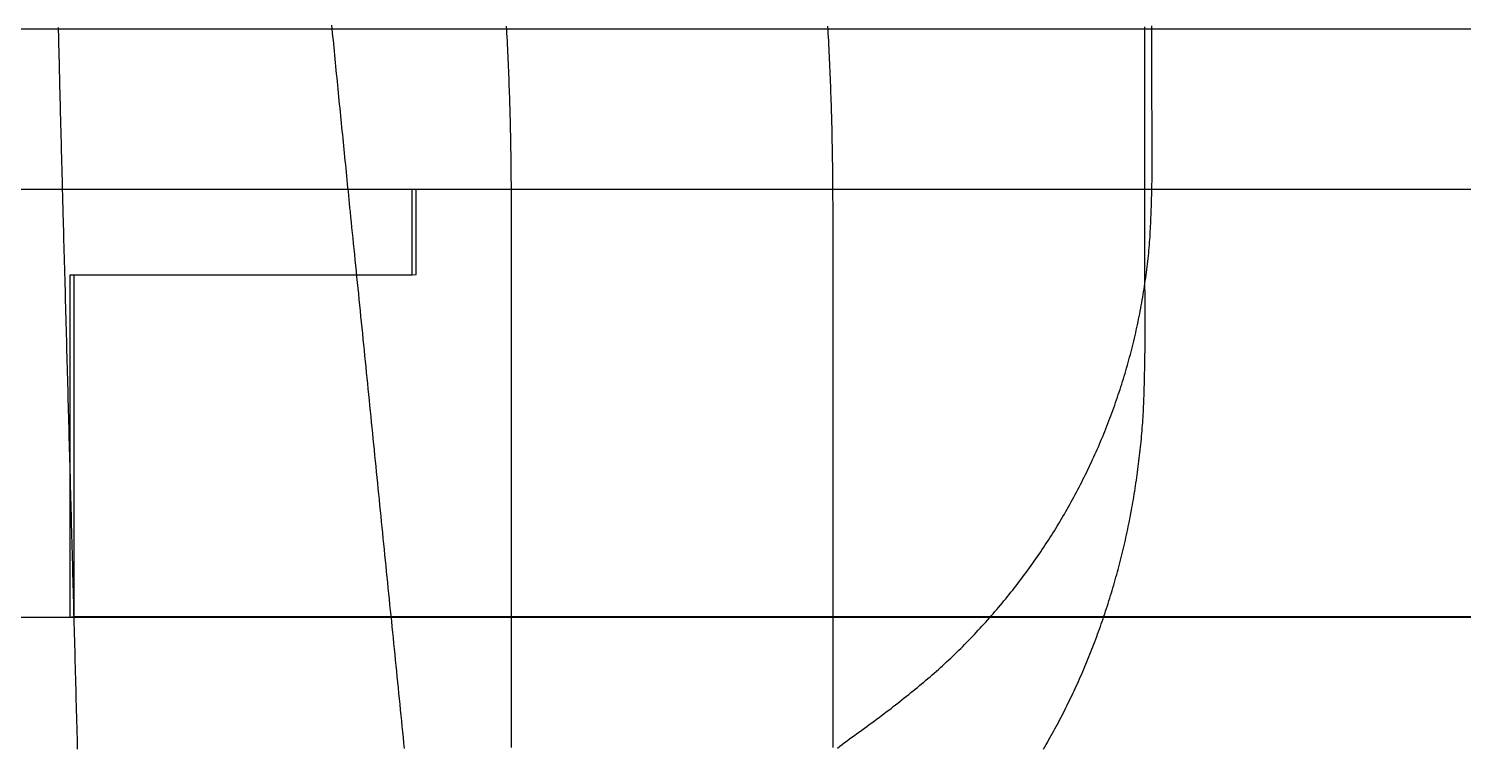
# Model space of a CAD drawing. Header units: millimetres. Extents: x -226 to 218, y -316 to 313.
# Drawn here: x -190.7 to -124.4, y -37.6 to -4.4 of the extents above; entities that cross this region are included whole.
import ezdxf

# ---------------------------------------------------------------- set-up
doc = ezdxf.new("R2010")
doc.units = ezdxf.units.MM
doc.layers.add('SKETCH', color=5, linetype='Continuous')
doc.layers.add('VISIBLE', color=7, linetype='Continuous')

msp = doc.modelspace()

# ---------------------------------------------------------------- linework, layer by layer
at = {"layer": 'SKETCH', "flags": 128}
for points in [[(-189.377, -4.392), (-189.372, -4.563), (-189.368, -4.735), (-189.364, -4.907), (-189.36, -5.079), (-189.356, -5.252), (-189.352, -5.426), (-189.347, -5.599), (-189.343, -5.773), (-189.339, -5.948), (-189.335, -6.122), (-189.33, -6.297), (-189.326, -6.472), (-189.322, -6.648), (-189.317, -6.824), (-189.313, -6.999), (-189.309, -7.175), (-189.304, -7.352), (-189.3, -7.528), (-189.295, -7.705), (-189.291, -7.881), (-189.286, -8.058), (-189.282, -8.235), (-189.278, -8.412), (-189.273, -8.589), (-189.269, -8.765), (-189.264, -8.942), (-189.26, -9.118), (-189.255, -9.292), (-189.251, -9.467), (-189.246, -9.641), (-189.242, -9.814), (-189.237, -9.988), (-189.232, -10.162), (-189.228, -10.335), (-189.223, -10.509), (-189.219, -10.684), (-189.214, -10.859), (-189.21, -11.034), (-189.205, -11.211), (-189.2, -11.389), (-189.195, -11.567), (-189.191, -11.747), (-189.186, -11.929), (-189.181, -12.112), (-189.176, -12.297), (-189.171, -12.483), (-189.166, -12.672), (-189.161, -12.862), (-189.156, -13.055), (-189.15, -13.287), (-189.143, -13.523), (-189.137, -13.761), (-189.131, -14.002), (-189.124, -14.246), (-189.117, -14.493), (-189.111, -14.742), (-189.104, -14.993), (-189.097, -15.245), (-189.09, -15.5), (-189.083, -15.755), (-189.076, -16.012), (-189.069, -16.269), (-189.062, -16.528), (-189.055, -16.786), (-189.048, -17.045), (-189.041, -17.304), (-189.034, -17.563), (-189.027, -17.821), (-189.02, -18.079), (-189.014, -18.336), (-189.007, -18.591), (-189, -18.845), (-188.993, -19.098), (-188.986, -19.35), (-188.98, -19.602), (-188.973, -19.853), (-188.966, -20.105), (-188.959, -20.357), (-188.953, -20.609), (-188.946, -20.861), (-188.939, -21.112), (-188.932, -21.364), (-188.926, -21.616), (-188.919, -21.868), (-188.912, -22.119), (-188.905, -22.371), (-188.899, -22.623), (-188.892, -22.875), (-188.885, -23.127), (-188.878, -23.378), (-188.872, -23.63), (-188.865, -23.882), (-188.858, -24.134), (-188.851, -24.386), (-188.845, -24.637), (-188.838, -24.889), (-188.831, -25.141), (-188.824, -25.393), (-188.818, -25.644), (-188.811, -25.896), (-188.804, -26.148), (-188.797, -26.4), (-188.791, -26.652), (-188.784, -26.903), (-188.777, -27.155), (-188.77, -27.407), (-188.763, -27.659), (-188.757, -27.91), (-188.75, -28.162), (-188.743, -28.414), (-188.736, -28.666), (-188.729, -28.918), (-188.723, -29.169), (-188.716, -29.421), (-188.709, -29.673), (-188.702, -29.925), (-188.695, -30.176), (-188.689, -30.428), (-188.682, -30.68), (-188.675, -30.932), (-188.668, -31.184), (-188.662, -31.435), (-188.655, -31.687), (-188.648, -31.939), (-188.641, -32.191), (-188.635, -32.443), (-188.628, -32.694), (-188.621, -32.946), (-188.614, -33.198), (-188.608, -33.45), (-188.601, -33.702), (-188.594, -33.954), (-188.587, -34.205), (-188.581, -34.457), (-188.574, -34.709), (-188.567, -34.961), (-188.561, -35.213), (-188.554, -35.465), (-188.547, -35.716), (-188.54, -35.968), (-188.534, -36.22), (-188.527, -36.472), (-188.52, -36.724), (-188.513, -36.975), (-188.507, -37.227), (-188.5, -37.479), (-188.493, -37.731)], [(-176.744, -4.291), (-176.727, -4.461), (-176.71, -4.632), (-176.693, -4.804), (-176.676, -4.975), (-176.659, -5.148), (-176.643, -5.32), (-176.625, -5.493), (-176.608, -5.666), (-176.591, -5.84), (-176.574, -6.014), (-176.557, -6.188), (-176.54, -6.362), (-176.523, -6.537), (-176.505, -6.712), (-176.488, -6.887), (-176.471, -7.062), (-176.453, -7.238), (-176.436, -7.413), (-176.419, -7.589), (-176.401, -7.765), (-176.384, -7.941), (-176.366, -8.117), (-176.349, -8.293), (-176.331, -8.469), (-176.314, -8.645), (-176.296, -8.82), (-176.279, -8.995), (-176.262, -9.169), (-176.244, -9.342), (-176.227, -9.515), (-176.21, -9.688), (-176.193, -9.86), (-176.175, -10.033), (-176.158, -10.206), (-176.141, -10.378), (-176.124, -10.552), (-176.106, -10.726), (-176.089, -10.9), (-176.071, -11.076), (-176.053, -11.253), (-176.035, -11.431), (-176.017, -11.61), (-175.999, -11.79), (-175.981, -11.973), (-175.962, -12.157), (-175.944, -12.343), (-175.925, -12.531), (-175.906, -12.722), (-175.886, -12.915), (-175.863, -13.149), (-175.839, -13.387), (-175.815, -13.628), (-175.79, -13.873), (-175.765, -14.12), (-175.74, -14.37), (-175.715, -14.622), (-175.689, -14.877), (-175.663, -15.133), (-175.637, -15.392), (-175.611, -15.651), (-175.585, -15.912), (-175.558, -16.174), (-175.532, -16.437), (-175.505, -16.7), (-175.479, -16.963), (-175.452, -17.226), (-175.425, -17.489), (-175.399, -17.752), (-175.373, -18.014), (-175.346, -18.274), (-175.32, -18.534), (-175.294, -18.792), (-175.268, -19.049), (-175.242, -19.304), (-175.217, -19.56), (-175.191, -19.816), (-175.165, -20.071), (-175.139, -20.327), (-175.114, -20.582), (-175.088, -20.838), (-175.062, -21.094), (-175.036, -21.349), (-175.011, -21.605), (-174.985, -21.86), (-174.959, -22.116), (-174.933, -22.372), (-174.908, -22.627), (-174.882, -22.883), (-174.856, -23.138), (-174.83, -23.394), (-174.805, -23.65), (-174.779, -23.905), (-174.753, -24.161), (-174.727, -24.416), (-174.702, -24.672), (-174.676, -24.927), (-174.65, -25.183), (-174.624, -25.439), (-174.599, -25.694), (-174.573, -25.95), (-174.547, -26.205), (-174.521, -26.461), (-174.496, -26.717), (-174.47, -26.972), (-174.444, -27.228), (-174.418, -27.483), (-174.393, -27.739), (-174.367, -27.995), (-174.341, -28.25), (-174.315, -28.506), (-174.29, -28.761), (-174.264, -29.017), (-174.238, -29.272), (-174.212, -29.528), (-174.186, -29.784), (-174.161, -30.039), (-174.135, -30.295), (-174.109, -30.55), (-174.083, -30.806), (-174.058, -31.062), (-174.032, -31.317), (-174.006, -31.573), (-173.98, -31.828), (-173.955, -32.084), (-173.929, -32.34), (-173.903, -32.595), (-173.877, -32.851), (-173.852, -33.107), (-173.826, -33.362), (-173.8, -33.618), (-173.774, -33.874), (-173.749, -34.129), (-173.723, -34.385), (-173.697, -34.64), (-173.671, -34.896), (-173.646, -35.152), (-173.62, -35.407), (-173.594, -35.663), (-173.568, -35.919), (-173.543, -36.174), (-173.517, -36.43), (-173.491, -36.686), (-173.465, -36.941), (-173.44, -37.197), (-173.414, -37.452), (-173.388, -37.708)], [(-168.425, -37.658), (-168.425, -37.405), (-168.425, -37.153), (-168.425, -36.9), (-168.425, -36.647), (-168.425, -36.394), (-168.425, -36.141), (-168.425, -35.888), (-168.425, -35.636), (-168.425, -35.383), (-168.425, -35.13), (-168.425, -34.877), (-168.425, -34.624), (-168.425, -34.371), (-168.425, -34.118), (-168.425, -33.866), (-168.425, -33.613), (-168.425, -33.36), (-168.425, -33.107), (-168.425, -32.854), (-168.425, -32.601), (-168.425, -32.349), (-168.425, -32.096), (-168.425, -31.843), (-168.425, -31.59), (-168.425, -31.337), (-168.425, -31.084), (-168.425, -30.832), (-168.425, -30.579), (-168.425, -30.326), (-168.425, -30.073), (-168.425, -29.82), (-168.425, -29.567), (-168.425, -29.314), (-168.425, -29.062), (-168.425, -28.809), (-168.425, -28.556), (-168.425, -28.303), (-168.425, -28.05), (-168.425, -27.797), (-168.425, -27.545), (-168.425, -27.292), (-168.425, -27.039), (-168.425, -26.786), (-168.425, -26.533), (-168.425, -26.28), (-168.425, -26.027), (-168.425, -25.775), (-168.425, -25.522), (-168.425, -25.269), (-168.425, -25.016), (-168.425, -24.763), (-168.425, -24.51), (-168.425, -24.258), (-168.425, -24.005), (-168.425, -23.752), (-168.425, -23.499), (-168.425, -23.246), (-168.425, -22.993), (-168.425, -22.741), (-168.425, -22.488), (-168.425, -22.235), (-168.425, -21.982), (-168.425, -21.729), (-168.425, -21.476), (-168.425, -21.223), (-168.425, -20.971), (-168.425, -20.718), (-168.425, -20.465), (-168.425, -20.212), (-168.425, -19.959), (-168.425, -19.706), (-168.425, -19.454), (-168.425, -19.201), (-168.425, -18.948), (-168.425, -18.694), (-168.425, -18.439), (-168.425, -18.182), (-168.424, -17.924), (-168.424, -17.665), (-168.424, -17.405), (-168.423, -17.145), (-168.423, -16.884), (-168.422, -16.624), (-168.422, -16.364), (-168.421, -16.104), (-168.421, -15.845), (-168.42, -15.587), (-168.42, -15.33), (-168.42, -15.075), (-168.42, -14.821), (-168.42, -14.569), (-168.42, -14.319), (-168.421, -14.072), (-168.421, -13.827), (-168.422, -13.586), (-168.423, -13.347), (-168.424, -13.111), (-168.425, -12.88), (-168.426, -12.689), (-168.428, -12.5), (-168.429, -12.314), (-168.43, -12.129), (-168.432, -11.947), (-168.433, -11.766), (-168.434, -11.587), (-168.436, -11.41), (-168.437, -11.234), (-168.439, -11.059), (-168.441, -10.885), (-168.443, -10.712), (-168.445, -10.539), (-168.447, -10.368), (-168.449, -10.196), (-168.452, -10.025), (-168.455, -9.854), (-168.458, -9.684), (-168.461, -9.513), (-168.464, -9.341), (-168.468, -9.17), (-168.472, -8.997), (-168.476, -8.824), (-168.48, -8.65), (-168.485, -8.476), (-168.49, -8.301), (-168.495, -8.127), (-168.5, -7.953), (-168.506, -7.778), (-168.511, -7.604), (-168.517, -7.43), (-168.523, -7.256), (-168.529, -7.082), (-168.536, -6.909), (-168.542, -6.735), (-168.549, -6.562), (-168.556, -6.389), (-168.563, -6.216), (-168.571, -6.044), (-168.578, -5.872), (-168.586, -5.7), (-168.594, -5.528), (-168.602, -5.357), (-168.61, -5.186), (-168.619, -5.015), (-168.627, -4.845), (-168.636, -4.675), (-168.645, -4.506), (-168.654, -4.337)], [(-153.564, -37.658), (-153.564, -37.405), (-153.564, -37.153), (-153.564, -36.9), (-153.564, -36.647), (-153.564, -36.394), (-153.564, -36.141), (-153.564, -35.888), (-153.564, -35.636), (-153.564, -35.383), (-153.564, -35.13), (-153.564, -34.877), (-153.564, -34.624), (-153.564, -34.371), (-153.564, -34.118), (-153.564, -33.866), (-153.564, -33.613), (-153.564, -33.36), (-153.564, -33.107), (-153.564, -32.854), (-153.564, -32.601), (-153.564, -32.349), (-153.564, -32.096), (-153.564, -31.843), (-153.564, -31.59), (-153.564, -31.337), (-153.564, -31.084), (-153.564, -30.832), (-153.564, -30.579), (-153.564, -30.326), (-153.564, -30.073), (-153.564, -29.82), (-153.564, -29.567), (-153.564, -29.314), (-153.564, -29.062), (-153.564, -28.809), (-153.564, -28.556), (-153.564, -28.303), (-153.564, -28.05), (-153.564, -27.797), (-153.564, -27.545), (-153.564, -27.292), (-153.564, -27.039), (-153.564, -26.786), (-153.564, -26.533), (-153.564, -26.28), (-153.564, -26.027), (-153.564, -25.775), (-153.564, -25.522), (-153.564, -25.269), (-153.564, -25.016), (-153.564, -24.763), (-153.564, -24.51), (-153.564, -24.258), (-153.564, -24.005), (-153.564, -23.752), (-153.564, -23.499), (-153.564, -23.246), (-153.564, -22.993), (-153.564, -22.741), (-153.564, -22.488), (-153.564, -22.235), (-153.564, -21.982), (-153.564, -21.729), (-153.564, -21.476), (-153.564, -21.223), (-153.564, -20.971), (-153.564, -20.718), (-153.564, -20.465), (-153.564, -20.212), (-153.564, -19.959), (-153.564, -19.706), (-153.564, -19.454), (-153.564, -19.201), (-153.564, -18.948), (-153.564, -18.694), (-153.564, -18.439), (-153.564, -18.182), (-153.563, -17.924), (-153.563, -17.665), (-153.562, -17.405), (-153.562, -17.145), (-153.561, -16.884), (-153.561, -16.624), (-153.56, -16.364), (-153.56, -16.104), (-153.559, -15.845), (-153.559, -15.587), (-153.559, -15.33), (-153.559, -15.075), (-153.559, -14.821), (-153.559, -14.569), (-153.559, -14.319), (-153.559, -14.072), (-153.56, -13.827), (-153.561, -13.586), (-153.561, -13.347), (-153.563, -13.111), (-153.564, -12.88), (-153.566, -12.689), (-153.567, -12.5), (-153.568, -12.314), (-153.57, -12.129), (-153.571, -11.947), (-153.572, -11.766), (-153.574, -11.587), (-153.576, -11.41), (-153.577, -11.234), (-153.579, -11.059), (-153.581, -10.885), (-153.583, -10.712), (-153.585, -10.539), (-153.588, -10.368), (-153.59, -10.196), (-153.593, -10.025), (-153.596, -9.854), (-153.599, -9.684), (-153.602, -9.513), (-153.606, -9.341), (-153.61, -9.17), (-153.614, -8.997), (-153.618, -8.824), (-153.623, -8.65), (-153.628, -8.476), (-153.633, -8.301), (-153.638, -8.127), (-153.644, -7.953), (-153.65, -7.778), (-153.656, -7.604), (-153.662, -7.43), (-153.668, -7.256), (-153.675, -7.082), (-153.681, -6.909), (-153.688, -6.735), (-153.695, -6.562), (-153.703, -6.389), (-153.71, -6.216), (-153.718, -6.044), (-153.726, -5.872), (-153.734, -5.7), (-153.742, -5.528), (-153.751, -5.357), (-153.759, -5.186), (-153.768, -5.015), (-153.777, -4.845), (-153.787, -4.675), (-153.796, -4.506), (-153.806, -4.337)], [(-153.362, -37.683), (-153.252, -37.599), (-153.141, -37.516), (-153.029, -37.432), (-152.917, -37.349), (-152.804, -37.266), (-152.69, -37.183), (-152.576, -37.1), (-152.462, -37.017), (-152.348, -36.934), (-152.233, -36.851), (-152.119, -36.768), (-152.005, -36.685), (-151.891, -36.602), (-151.777, -36.519), (-151.663, -36.436), (-151.55, -36.353), (-151.438, -36.269), (-151.326, -36.186), (-151.215, -36.102), (-151.105, -36.018), (-150.995, -35.934), (-150.887, -35.85), (-150.784, -35.769), (-150.681, -35.688), (-150.578, -35.607), (-150.476, -35.527), (-150.374, -35.446), (-150.273, -35.366), (-150.171, -35.286), (-150.07, -35.205), (-149.97, -35.125), (-149.869, -35.044), (-149.77, -34.963), (-149.67, -34.882), (-149.571, -34.801), (-149.472, -34.719), (-149.373, -34.638), (-149.275, -34.555), (-149.178, -34.473), (-149.08, -34.39), (-148.983, -34.306), (-148.887, -34.222), (-148.791, -34.137), (-148.695, -34.052), (-148.599, -33.966), (-148.504, -33.879), (-148.41, -33.792), (-148.316, -33.704), (-148.222, -33.616), (-148.128, -33.528), (-148.035, -33.439), (-147.942, -33.349), (-147.85, -33.26), (-147.757, -33.169), (-147.666, -33.079), (-147.574, -32.988), (-147.483, -32.896), (-147.393, -32.804), (-147.303, -32.712), (-147.213, -32.619), (-147.123, -32.526), (-147.034, -32.433), (-146.946, -32.339), (-146.858, -32.245), (-146.77, -32.151), (-146.683, -32.056), (-146.596, -31.961), (-146.51, -31.865), (-146.424, -31.769), (-146.338, -31.673), (-146.253, -31.576), (-146.168, -31.479), (-146.084, -31.382), (-146, -31.284), (-145.917, -31.186), (-145.834, -31.088), (-145.751, -30.989), (-145.669, -30.889), (-145.587, -30.79), (-145.505, -30.689), (-145.424, -30.589), (-145.344, -30.488), (-145.264, -30.387), (-145.184, -30.286), (-145.105, -30.184), (-145.026, -30.082), (-144.948, -29.979), (-144.87, -29.877), (-144.792, -29.774), (-144.715, -29.67), (-144.639, -29.566), (-144.563, -29.462), (-144.487, -29.358), (-144.412, -29.254), (-144.337, -29.149), (-144.263, -29.044), (-144.189, -28.938), (-144.116, -28.832), (-144.043, -28.726), (-143.97, -28.619), (-143.898, -28.512), (-143.827, -28.405), (-143.756, -28.297), (-143.685, -28.189), (-143.615, -28.081), (-143.545, -27.972), (-143.475, -27.864), (-143.407, -27.754), (-143.338, -27.645), (-143.27, -27.535), (-143.203, -27.425), (-143.136, -27.315), (-143.07, -27.205), (-143.004, -27.094), (-142.938, -26.983), (-142.873, -26.871), (-142.809, -26.76), (-142.745, -26.648), (-142.681, -26.536), (-142.618, -26.424), (-142.556, -26.311), (-142.494, -26.198), (-142.432, -26.085), (-142.371, -25.971), (-142.31, -25.857), (-142.25, -25.743), (-142.191, -25.629), (-142.131, -25.514), (-142.073, -25.399), (-142.015, -25.284), (-141.957, -25.168), (-141.9, -25.053), (-141.843, -24.937), (-141.787, -24.82), (-141.731, -24.704), (-141.676, -24.587), (-141.621, -24.47), (-141.567, -24.353), (-141.513, -24.236), (-141.46, -24.119), (-141.408, -24.001), (-141.356, -23.883), (-141.304, -23.765), (-141.253, -23.647), (-141.203, -23.528), (-141.153, -23.41), (-141.103, -23.29), (-141.054, -23.171), (-141.006, -23.052), (-140.958, -22.932), (-140.91, -22.812), (-140.863, -22.691), (-140.817, -22.571), (-140.771, -22.45), (-140.726, -22.33), (-140.681, -22.208), (-140.636, -22.087), (-140.592, -21.966), (-140.549, -21.844), (-140.506, -21.723), (-140.464, -21.601), (-140.422, -21.479), (-140.381, -21.356), (-140.34, -21.234), (-140.3, -21.112), (-140.261, -20.989), (-140.222, -20.866), (-140.183, -20.743), (-140.145, -20.62), (-140.107, -20.497), (-140.07, -20.373), (-140.034, -20.25), (-139.998, -20.126), (-139.963, -20.001), (-139.928, -19.877), (-139.893, -19.753), (-139.859, -19.628), (-139.826, -19.503), (-139.793, -19.378), (-139.761, -19.253), (-139.729, -19.128), (-139.698, -19.003), (-139.667, -18.878), (-139.637, -18.752), (-139.608, -18.627), (-139.579, -18.501), (-139.55, -18.375), (-139.523, -18.249), (-139.495, -18.123), (-139.469, -17.997), (-139.442, -17.871), (-139.417, -17.745), (-139.392, -17.618), (-139.367, -17.492), (-139.343, -17.365), (-139.32, -17.238), (-139.297, -17.111), (-139.274, -16.984), (-139.253, -16.857), (-139.231, -16.73), (-139.211, -16.602), (-139.19, -16.475), (-139.171, -16.347), (-139.152, -16.219), (-139.133, -16.092), (-139.115, -15.964), (-139.098, -15.836), (-139.081, -15.708), (-139.065, -15.58), (-139.049, -15.452), (-139.034, -15.324), (-139.019, -15.196), (-139.005, -15.068), (-138.991, -14.94), (-138.978, -14.812), (-138.966, -14.686), (-138.955, -14.56), (-138.945, -14.435), (-138.935, -14.311), (-138.926, -14.187), (-138.917, -14.063), (-138.909, -13.94), (-138.902, -13.816), (-138.895, -13.692), (-138.888, -13.568), (-138.882, -13.443), (-138.877, -13.318), (-138.872, -13.191), (-138.867, -13.064), (-138.862, -12.936), (-138.858, -12.806), (-138.854, -12.675), (-138.85, -12.542), (-138.846, -12.407), (-138.842, -12.271), (-138.838, -12.132), (-138.835, -11.992), (-138.831, -11.848), (-138.826, -11.662), (-138.823, -11.472), (-138.82, -11.279), (-138.818, -11.082), (-138.816, -10.881), (-138.815, -10.678), (-138.814, -10.472), (-138.814, -10.264), (-138.814, -10.054), (-138.815, -9.842), (-138.815, -9.628), (-138.816, -9.413), (-138.818, -9.197), (-138.819, -8.98), (-138.821, -8.762), (-138.822, -8.545), (-138.824, -8.327), (-138.825, -8.109), (-138.827, -7.892), (-138.828, -7.676), (-138.829, -7.461), (-138.83, -7.248), (-138.831, -7.035), (-138.831, -6.825), (-138.831, -6.616), (-138.831, -6.406), (-138.831, -6.197), (-138.831, -5.988), (-138.831, -5.778), (-138.831, -5.569), (-138.831, -5.36), (-138.831, -5.151), (-138.831, -4.941), (-138.831, -4.732), (-138.831, -4.523), (-138.831, -4.313)], [(-143.843, -37.734), (-143.782, -37.63), (-143.722, -37.526), (-143.662, -37.422), (-143.602, -37.317), (-143.542, -37.213), (-143.483, -37.108), (-143.424, -37.002), (-143.366, -36.896), (-143.308, -36.79), (-143.25, -36.683), (-143.193, -36.577), (-143.136, -36.469), (-143.079, -36.362), (-143.023, -36.254), (-142.967, -36.146), (-142.911, -36.037), (-142.856, -35.929), (-142.801, -35.82), (-142.747, -35.71), (-142.693, -35.601), (-142.639, -35.491), (-142.586, -35.381), (-142.533, -35.27), (-142.48, -35.159), (-142.428, -35.048), (-142.377, -34.937), (-142.325, -34.826), (-142.274, -34.714), (-142.224, -34.602), (-142.174, -34.49), (-142.124, -34.377), (-142.075, -34.264), (-142.026, -34.151), (-141.977, -34.038), (-141.929, -33.924), (-141.881, -33.81), (-141.833, -33.696), (-141.786, -33.581), (-141.739, -33.466), (-141.693, -33.351), (-141.647, -33.235), (-141.602, -33.12), (-141.556, -33.004), (-141.512, -32.888), (-141.467, -32.772), (-141.423, -32.655), (-141.38, -32.538), (-141.337, -32.421), (-141.294, -32.304), (-141.252, -32.187), (-141.21, -32.069), (-141.168, -31.952), (-141.127, -31.834), (-141.087, -31.716), (-141.046, -31.597), (-141.006, -31.478), (-140.967, -31.359), (-140.928, -31.24), (-140.889, -31.121), (-140.851, -31.001), (-140.813, -30.881), (-140.775, -30.761), (-140.738, -30.641), (-140.702, -30.52), (-140.665, -30.4), (-140.63, -30.279), (-140.594, -30.158), (-140.559, -30.036), (-140.525, -29.915), (-140.49, -29.793), (-140.457, -29.672), (-140.423, -29.55), (-140.39, -29.428), (-140.358, -29.306), (-140.326, -29.183), (-140.295, -29.061), (-140.263, -28.938), (-140.233, -28.816), (-140.202, -28.693), (-140.173, -28.569), (-140.143, -28.446), (-140.114, -28.322), (-140.086, -28.199), (-140.057, -28.075), (-140.03, -27.95), (-140.002, -27.826), (-139.975, -27.702), (-139.949, -27.577), (-139.923, -27.452), (-139.897, -27.328), (-139.872, -27.203), (-139.847, -27.077), (-139.823, -26.952), (-139.799, -26.827), (-139.776, -26.701), (-139.753, -26.576), (-139.73, -26.45), (-139.708, -26.325), (-139.686, -26.199), (-139.665, -26.073), (-139.644, -25.947), (-139.624, -25.821), (-139.604, -25.694), (-139.584, -25.568), (-139.565, -25.441), (-139.546, -25.314), (-139.528, -25.188), (-139.51, -25.061), (-139.493, -24.933), (-139.476, -24.806), (-139.459, -24.679), (-139.443, -24.551), (-139.427, -24.424), (-139.412, -24.296), (-139.397, -24.169), (-139.383, -24.041), (-139.369, -23.913), (-139.355, -23.785), (-139.342, -23.657), (-139.33, -23.529), (-139.317, -23.402), (-139.306, -23.274), (-139.294, -23.146), (-139.284, -23.018), (-139.273, -22.89), (-139.264, -22.764), (-139.255, -22.639), (-139.246, -22.515), (-139.239, -22.391), (-139.231, -22.268), (-139.225, -22.145), (-139.218, -22.022), (-139.212, -21.899), (-139.207, -21.776), (-139.202, -21.653), (-139.197, -21.529), (-139.193, -21.404), (-139.189, -21.278), (-139.185, -21.151), (-139.181, -21.023), (-139.178, -20.893), (-139.175, -20.762), (-139.171, -20.629), (-139.168, -20.494), (-139.165, -20.357), (-139.162, -20.217), (-139.159, -20.075), (-139.156, -19.93), (-139.153, -19.736), (-139.15, -19.536), (-139.147, -19.333), (-139.146, -19.125), (-139.144, -18.913), (-139.143, -18.698), (-139.143, -18.48), (-139.142, -18.259), (-139.143, -18.035), (-139.143, -17.81), (-139.144, -17.582), (-139.145, -17.353), (-139.146, -17.122), (-139.147, -16.891), (-139.148, -16.659), (-139.149, -16.426), (-139.151, -16.194), (-139.152, -15.962), (-139.153, -15.73), (-139.154, -15.5), (-139.155, -15.271), (-139.156, -15.043), (-139.156, -14.817), (-139.156, -14.593), (-139.156, -14.371), (-139.156, -14.149), (-139.156, -13.926), (-139.156, -13.704), (-139.156, -13.481), (-139.156, -13.259), (-139.156, -13.037), (-139.156, -12.814), (-139.156, -12.592), (-139.156, -12.369), (-139.156, -12.147), (-139.156, -11.925), (-139.156, -11.702), (-139.156, -11.48), (-139.156, -11.257), (-139.156, -11.035), (-139.156, -10.813), (-139.156, -10.59), (-139.156, -10.368), (-139.156, -10.145), (-139.156, -9.923), (-139.156, -9.701), (-139.156, -9.478), (-139.156, -9.256), (-139.156, -9.033), (-139.156, -8.811), (-139.156, -8.589), (-139.156, -8.366), (-139.156, -8.144), (-139.156, -7.922), (-139.156, -7.699), (-139.156, -7.477), (-139.156, -7.255), (-139.156, -7.032), (-139.156, -6.81), (-139.156, -6.587), (-139.156, -6.365), (-139.156, -6.143), (-139.156, -5.92), (-139.156, -5.698), (-139.156, -5.476), (-139.156, -5.253), (-139.156, -5.031), (-139.156, -4.809), (-139.156, -4.586), (-139.156, -4.364)]]:
    msp.add_lwpolyline(points, dxfattribs=at)
at = {"layer": 'VISIBLE'}
for p, q in [((-192.783, -4.449), (192.783, -4.449)), ((-192.783, -11.864), (192.783, -11.864)), ((-173.01, -15.818), (-173.01, -11.864)), ((-172.84, -15.802), (-172.84, -11.864)), ((-188.828, -31.636), (-188.828, -15.818)), ((-188.828, -15.818), (-173.01, -15.818)), ((-188.642, -31.605), (-188.642, -15.818)), ((-173.01, -15.818), (-172.84, -15.802)), ((-192.783, -31.636), (192.783, -31.636)), ((-188.828, -31.636), (-188.642, -31.605)), ((-188.758, -31.624), (188.758, -31.624)), ((-188.712, -31.617), (188.712, -31.617)), ((-188.642, -31.605), (188.642, -31.605))]:
    msp.add_line(p, q, dxfattribs=at)

doc.saveas('drawing.dxf')
